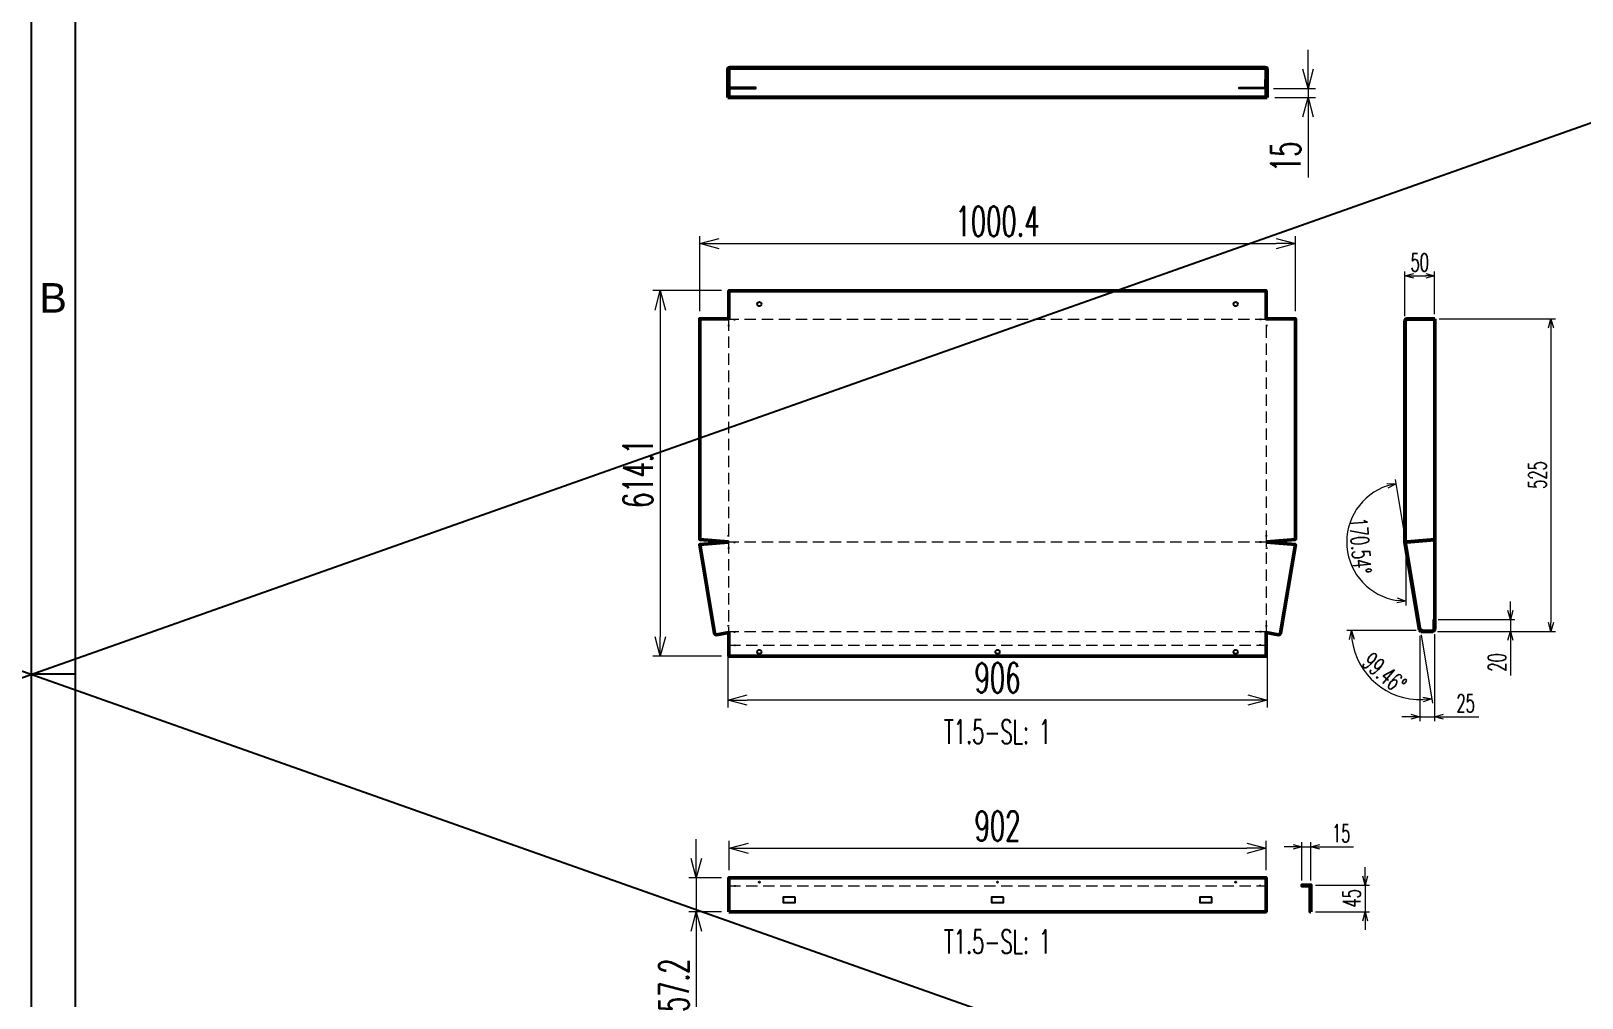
# Model space of a CAD drawing. Header units: millimetres. Extents: x -28296 to 1159, y -35880 to -26991.
# Drawn here: x -13568 to -10964, y -33820 to -32196 of the extents above; entities that cross this region are included whole.
import ezdxf
from ezdxf.enums import TextEntityAlignment as Align

# ---------------------------------------------------------------- set-up
doc = ezdxf.new("R2010")
doc.units = ezdxf.units.MM
doc.header["$LTSCALE"] = 3
doc.linetypes.add('DASHED', pattern=[19.05, 12.7, -6.35])
doc.linetypes.add('HIDDEN', pattern=[9.525, 6.35, -3.175])
doc.layers.add('@.DM. KÍCH THƯỚC', color=8, linetype='Continuous', lineweight=5, transparency=0.2)
for name, color, linetype in [('@.DM. NÉT CHÍNH', 7, 'Continuous'), ('@.TEXT', 7, 'Continuous'), ('@.VISIBLE', 7, 'Continuous')]:
    doc.layers.add(name, color=color, linetype=linetype)
for name, color, linetype, lineweight in [('@.DM. NÉT ĐỨT', 8, 'HIDDEN', 9), ('Hidden (ISO)', 7, 'DASHED', 35), ('Visible (ISO)', 7, 'Continuous', 50)]:
    doc.layers.add(name, color=color, linetype=linetype, lineweight=lineweight)
doc.styles.add('Ann_w01', font='romans.shx', dxfattribs={"width": 0.6, "bigfont": 'chineset.shx'})
doc.styles.add('Arial', font='arial.ttf')
doc.dimstyles.new('Dim 01_SC15', dxfattribs={"dimscale": 15, "dimtxt": 2, "dimasz": 1, "dimexe": 0.5, "dimexo": 0.5, "dimgap": 0.5, "dimtad": 1, "dimdec": 1, "dimzin": 12, "dimdsep": 46, "dimtxsty": 'Ann_w01', "dimblk": 'OPEN30', "dimcen": 1.5, "dimclrd": 6, "dimclre": 6, "dimclrt": 3, "dimazin": 3, "dimtm": 1e-09, "dimtfac": 1, "dimtdec": 1, "dimtmove": 0, "dimatfit": 3, "dimldrblk": 'OPEN30', "dimfxl": 1, "dimtolj": 1, "dimlwd": 20, "dimlwe": 20, "dimarcsym": 0})
doc.dimstyles.new('Dim 01_SC25', dxfattribs={"dimscale": 25, "dimtxt": 2, "dimasz": 1.3, "dimexe": 0.5, "dimexo": 0.5, "dimgap": 0.5, "dimtad": 1, "dimdec": 1, "dimzin": 12, "dimdsep": 46, "dimtxsty": 'Ann_w01', "dimblk": 'OPEN30', "dimcen": 1.5, "dimclrd": 6, "dimclre": 6, "dimclrt": 3, "dimadec": 1, "dimazin": 3, "dimtm": 1e-09, "dimtfac": 1, "dimtdec": 1, "dimtmove": 0, "dimatfit": 3, "dimldrblk": 'OPEN30', "dimfxl": 1, "dimtolj": 1, "dimlwd": 20, "dimlwe": 20, "dimarcsym": 0})

# ---------------------------------------------------------------- blocks, each defined once
blk = doc.blocks.new('_Open30')
at = {"color": 0, "linetype": 'ByBlock', "lineweight": -2}
for p, q in [((-1, 0.268), (0, 0)), ((0, 0), (-1, -0.268)), ((0, 0), (-1, 0))]:
    blk.add_line(p, q, dxfattribs=at)
blk = doc.blocks.new('*D2012')
at = {"layer": '@.DM. KÍCH THƯỚC', "color": 6, "lineweight": 20, "transparency": 16777216}
for p, q in [((-11203.6, -32679.7), (-11008.3, -32679.7)), ((-11015.8, -32694.7), (-11015.8, -33189.7)), ((-11206.6, -33204.7), (-11008.3, -33204.7))]:
    blk.add_line(p, q, dxfattribs=at)
at = {"layer": 'Defpoints', "color": 0, "transparency": 16777216}
for p in [(-11211.1, -32679.7), (-11214.1, -33204.7), (-11015.8, -33204.7)]:
    blk.add_point(p, dxfattribs=at)
at = {"layer": '@.DM. KÍCH THƯỚC', "color": 6, "lineweight": 20, "transparency": 16777216, "xscale": 15, "yscale": 15, "zscale": 15}
for p, rotation in [((-11015.8, -32679.7), 90), ((-11015.8, -33204.7), 270)]:
    blk.add_blockref('_Open30', p, dxfattribs=dict(at, rotation=rotation))
at = {"layer": '@.DM. KÍCH THƯỚC', "color": 3, "transparency": 16777216, "insert": (-11038.3, -32942.2), "char_height": 30, "attachment_point": 5, "rotation": 90, "style": 'Ann_w01'}
blk.add_mtext('\\A1;525', dxfattribs=at)
blk = doc.blocks.new('*D2013')
at = {"layer": '@.DM. KÍCH THƯỚC', "color": 6, "lineweight": 20, "transparency": 16777216}
for p, q in [((-11261.1, -32675.2), (-11261.1, -32600.1)), ((-11246.1, -32607.6), (-11226.1, -32607.6)), ((-11211.1, -32672.2), (-11211.1, -32600.1))]:
    blk.add_line(p, q, dxfattribs=at)
at = {"layer": 'Defpoints', "color": 0, "transparency": 16777216}
for p in [(-11211.1, -32607.6), (-11261.1, -32682.7), (-11211.1, -32679.7)]:
    blk.add_point(p, dxfattribs=at)
at = {"layer": '@.DM. KÍCH THƯỚC', "color": 6, "lineweight": 20, "transparency": 16777216, "xscale": 15, "yscale": 15, "zscale": 15, "rotation": 180}
blk.add_blockref('_Open30', (-11261.1, -32607.6), dxfattribs=at)
at = {"layer": '@.DM. KÍCH THƯỚC', "color": 6, "lineweight": 20, "transparency": 16777216, "xscale": 15, "yscale": 15, "zscale": 15}
blk.add_blockref('_Open30', (-11211.1, -32607.6), dxfattribs=at)
at = {"layer": '@.DM. KÍCH THƯỚC', "color": 3, "transparency": 16777216, "insert": (-11236.1, -32585.1), "char_height": 30, "attachment_point": 5, "style": 'Ann_w01'}
blk.add_mtext('\\A1;50', dxfattribs=at)
blk = doc.blocks.new('*D2014')
at = {"layer": '@.DM. KÍCH THƯỚC', "color": 6, "lineweight": 20, "transparency": 16777216}
for p, q in [((-11242.3, -33203.2), (-11358.5, -33203.2)), ((-11233.6, -33210.6), (-11214.5, -33325.2))]:
    blk.add_line(p, q, dxfattribs=at)
blk.add_arc((-11234.8, -33203.2), 116.2, 187.4025, 272.0599, dxfattribs=at)
at = {"layer": 'Defpoints', "color": 0, "transparency": 16777216}
for p in [(-11259.6, -33054.7), (-11235, -33202), (-11233.3, -33203.2), (-11214.1, -33203.2), (-11332.1, -33266.8)]:
    blk.add_point(p, dxfattribs=at)
at = {"layer": '@.DM. KÍCH THƯỚC', "color": 6, "lineweight": 20, "transparency": 16777216, "xscale": 15, "yscale": 15, "zscale": 15}
for p, rotation in [((-11351, -33203.2), 93.70122752307121), ((-11215.7, -33317.8), 5.761094684959164)]:
    blk.add_blockref('_Open30', p, dxfattribs=dict(at, rotation=rotation))
at = {"layer": '@.DM. KÍCH THƯỚC', "color": 3, "transparency": 16777216, "insert": (-11295.4, -33274.7), "char_height": 30, "attachment_point": 5, "rotation": 319.7312, "style": 'Ann_w01'}
blk.add_mtext('\\A1;99.46°', dxfattribs=at)
blk = doc.blocks.new('*D2015')
at = {"layer": '@.DM. KÍCH THƯỚC', "color": 6, "lineweight": 20, "transparency": 16777216}
for p, q in [((-11260.8, -33047.2), (-11277.1, -32949.4)), ((-11259.6, -33062.1), (-11259.6, -33161.3))]:
    blk.add_line(p, q, dxfattribs=at)
blk.add_arc((-11259.6, -33054.6), 99.2, 108.1356, 261.3267, dxfattribs=at)
at = {"layer": 'Defpoints', "color": 0, "transparency": 16777216}
for p in [(-11259.6, -32682.7), (-11350.4, -33014.8), (-11259.6, -33054.5), (-11259.6, -33054.7), (-11235, -33202)]:
    blk.add_point(p, dxfattribs=at)
at = {"layer": '@.DM. KÍCH THƯỚC', "color": 6, "lineweight": 20, "transparency": 16777216, "xscale": 15, "yscale": 15, "zscale": 15}
for p, rotation in [((-11275.9, -32956.8), 13.79895959702598), ((-11259.6, -33153.8), 355.6633626110017)]:
    blk.add_blockref('_Open30', p, dxfattribs=dict(at, rotation=rotation))
at = {"layer": '@.DM. KÍCH THƯỚC', "color": 3, "transparency": 16777216, "insert": (-11336, -33060.9), "char_height": 30, "attachment_point": 5, "rotation": 274.7312, "style": 'Ann_w01'}
blk.add_mtext('\\A1;170.54°', dxfattribs=at)
blk = doc.blocks.new('*D2016')
at = {"layer": '@.DM. KÍCH THƯỚC', "color": 6, "lineweight": 20, "transparency": 16777216}
for p, q in [((-12398.2, -33218), (-12398.2, -33332.7)), ((-11492.2, -33218), (-11492.2, -33332.7)), ((-11524.7, -33320.2), (-12365.7, -33320.2))]:
    blk.add_line(p, q, dxfattribs=at)
at = {"layer": 'Defpoints', "color": 0, "transparency": 16777216}
for p in [(-12398.2, -33205.5), (-11492.2, -33205.5), (-12398.2, -33320.2)]:
    blk.add_point(p, dxfattribs=at)
at = {"layer": '@.DM. KÍCH THƯỚC', "color": 6, "lineweight": 20, "transparency": 16777216, "xscale": 32.5, "yscale": 32.5, "zscale": 32.5, "rotation": 180}
blk.add_blockref('_Open30', (-12398.2, -33320.2), dxfattribs=at)
at = {"layer": '@.DM. KÍCH THƯỚC', "color": 6, "lineweight": 20, "transparency": 16777216, "xscale": 32.5, "yscale": 32.5, "zscale": 32.5}
blk.add_blockref('_Open30', (-11492.2, -33320.2), dxfattribs=at)
at = {"layer": '@.DM. KÍCH THƯỚC', "color": 3, "transparency": 16777216, "insert": (-11945.2, -33282.7), "char_height": 50, "attachment_point": 5, "style": 'Ann_w01'}
blk.add_mtext('\\A1;906', dxfattribs=at)
blk = doc.blocks.new('*D2019')
at = {"layer": '@.DM. KÍCH THƯỚC', "color": 6, "lineweight": 20, "transparency": 16777216}
for p, q in [((-11423.7, -32260.4), (-11423.7, -32227.9)), ((-11481.7, -32292.9), (-11411.2, -32292.9)), ((-11423.7, -32292.9), (-11423.7, -32307.9)), ((-11479.7, -32307.9), (-11411.2, -32307.9)), ((-11423.7, -32340.4), (-11423.7, -32442.2))]:
    blk.add_line(p, q, dxfattribs=at)
at = {"layer": 'Defpoints', "color": 0, "transparency": 16777216}
for p in [(-11494.2, -32292.9), (-11492.2, -32307.9), (-11423.7, -32307.9)]:
    blk.add_point(p, dxfattribs=at)
at = {"layer": '@.DM. KÍCH THƯỚC', "color": 6, "lineweight": 20, "transparency": 16777216, "xscale": 32.5, "yscale": 32.5, "zscale": 32.5}
for p, rotation in [((-11423.7, -32292.9), 270), ((-11423.7, -32307.9), 90)]:
    blk.add_blockref('_Open30', p, dxfattribs=dict(at, rotation=rotation))
at = {"layer": '@.DM. KÍCH THƯỚC', "color": 3, "transparency": 16777216, "insert": (-11461.2, -32407.6), "char_height": 50, "attachment_point": 5, "rotation": 90, "style": 'Ann_w01'}
blk.add_mtext('\\A1;15', dxfattribs=at)
blk = doc.blocks.new('*D2021')
at = {"layer": '@.DM. KÍCH THƯỚC', "color": 6, "lineweight": 20, "transparency": 16777216}
for p, q in [((-12396.2, -33606), (-12396.2, -33556.4)), ((-12363.7, -33568.9), (-11526.7, -33568.9)), ((-11494.2, -33606), (-11494.2, -33556.4))]:
    blk.add_line(p, q, dxfattribs=at)
at = {"layer": 'Defpoints', "color": 0, "transparency": 16777216}
for p in [(-11494.2, -33568.9), (-12396.2, -33618.5), (-11494.2, -33618.5)]:
    blk.add_point(p, dxfattribs=at)
at = {"layer": '@.DM. KÍCH THƯỚC', "color": 6, "lineweight": 20, "transparency": 16777216, "xscale": 32.5, "yscale": 32.5, "zscale": 32.5, "rotation": 180}
blk.add_blockref('_Open30', (-12396.2, -33568.9), dxfattribs=at)
at = {"layer": '@.DM. KÍCH THƯỚC', "color": 6, "lineweight": 20, "transparency": 16777216, "xscale": 32.5, "yscale": 32.5, "zscale": 32.5}
blk.add_blockref('_Open30', (-11494.2, -33568.9), dxfattribs=at)
at = {"layer": '@.DM. KÍCH THƯỚC', "color": 3, "transparency": 16777216, "insert": (-11945.2, -33531.4), "char_height": 50, "attachment_point": 5, "style": 'Ann_w01'}
blk.add_mtext('\\A1;902', dxfattribs=at)
blk = doc.blocks.new('*D2039')
at = {"layer": '@.DM. KÍCH THƯỚC', "color": 6, "lineweight": 20, "transparency": 16777216}
for p, q in [((-11084, -33169.7), (-11084, -33154.7)), ((-11205.1, -33184.7), (-11076.5, -33184.7)), ((-11084, -33184.7), (-11084, -33204.7)), ((-11206.6, -33204.7), (-11076.5, -33204.7)), ((-11084, -33219.7), (-11084, -33278.9))]:
    blk.add_line(p, q, dxfattribs=at)
at = {"layer": 'Defpoints', "color": 0, "transparency": 16777216}
for p in [(-11212.6, -33184.7), (-11214.1, -33204.7), (-11084, -33204.7)]:
    blk.add_point(p, dxfattribs=at)
at = {"layer": '@.DM. KÍCH THƯỚC', "color": 6, "lineweight": 20, "transparency": 16777216, "xscale": 15, "yscale": 15, "zscale": 15}
for p, rotation in [((-11084, -33184.7), 270), ((-11084, -33204.7), 90)]:
    blk.add_blockref('_Open30', p, dxfattribs=dict(at, rotation=rotation))
at = {"layer": '@.DM. KÍCH THƯỚC', "color": 3, "transparency": 16777216, "insert": (-11106.5, -33256.8), "char_height": 30, "attachment_point": 5, "rotation": 90, "style": 'Ann_w01'}
blk.add_mtext('\\A1;20', dxfattribs=at)
blk = doc.blocks.new('*D2040')
at = {"layer": '@.DM. KÍCH THƯỚC', "color": 6, "lineweight": 20, "transparency": 16777216}
for p, q in [((-11211.1, -33209.2), (-11211.1, -33355.5)), ((-11236.1, -33212.2), (-11236.1, -33355.5)), ((-11251.1, -33348), (-11266.1, -33348)), ((-11236.1, -33348), (-11211.1, -33348)), ((-11196.1, -33348), (-11136.9, -33348))]:
    blk.add_line(p, q, dxfattribs=at)
at = {"layer": 'Defpoints', "color": 0, "transparency": 16777216}
for p in [(-11236.1, -33204.7), (-11211.1, -33201.7), (-11211.1, -33348)]:
    blk.add_point(p, dxfattribs=at)
at = {"layer": '@.DM. KÍCH THƯỚC', "color": 6, "lineweight": 20, "transparency": 16777216, "xscale": 15, "yscale": 15, "zscale": 15}
blk.add_blockref('_Open30', (-11236.1, -33348), dxfattribs=at)
at = {"layer": '@.DM. KÍCH THƯỚC', "color": 6, "lineweight": 20, "transparency": 16777216, "xscale": 15, "yscale": 15, "zscale": 15, "rotation": 180}
blk.add_blockref('_Open30', (-11211.1, -33348), dxfattribs=at)
at = {"layer": '@.DM. KÍCH THƯỚC', "color": 3, "transparency": 16777216, "insert": (-11159, -33325.5), "char_height": 30, "attachment_point": 5, "style": 'Ann_w01'}
blk.add_mtext('\\A1;25', dxfattribs=at)
blk = doc.blocks.new('*D2059')
at = {"layer": '@.VISIBLE', "color": 6, "lineweight": 20, "transparency": 16777216}
for p, q in [((-12445.4, -32667.2), (-12445.4, -32541)), ((-12412.9, -32553.5), (-11477.5, -32553.5)), ((-11445, -32667.2), (-11445, -32541))]:
    blk.add_line(p, q, dxfattribs=at)
at = {"layer": 'Defpoints', "color": 0, "transparency": 16777216}
for p in [(-11445, -32553.5), (-12445.4, -32679.7), (-11445, -32679.7)]:
    blk.add_point(p, dxfattribs=at)
at = {"layer": '@.VISIBLE', "color": 6, "lineweight": 20, "transparency": 16777216, "xscale": 32.5, "yscale": 32.5, "zscale": 32.5, "rotation": 180}
blk.add_blockref('_Open30', (-12445.4, -32553.5), dxfattribs=at)
at = {"layer": '@.VISIBLE', "color": 6, "lineweight": 20, "transparency": 16777216, "xscale": 32.5, "yscale": 32.5, "zscale": 32.5}
blk.add_blockref('_Open30', (-11445, -32553.5), dxfattribs=at)
at = {"layer": '@.VISIBLE', "color": 3, "transparency": 16777216, "insert": (-11945.2, -32516), "char_height": 50, "attachment_point": 5, "style": 'Ann_w01'}
blk.add_mtext('\\A1;1000.4', dxfattribs=at)
blk = doc.blocks.new('*D2060')
at = {"layer": '@.VISIBLE', "color": 6, "lineweight": 20, "transparency": 16777216}
for p, q in [((-12408.7, -32632.5), (-12524.1, -32632.5)), ((-12511.6, -32665), (-12511.6, -33214.1)), ((-12408.7, -33246.6), (-12524.1, -33246.6))]:
    blk.add_line(p, q, dxfattribs=at)
at = {"layer": 'Defpoints', "color": 0, "transparency": 16777216}
for p in [(-12396.2, -32632.5), (-12511.6, -33246.6), (-12396.2, -33246.6)]:
    blk.add_point(p, dxfattribs=at)
at = {"layer": '@.VISIBLE', "color": 6, "lineweight": 20, "transparency": 16777216, "xscale": 32.5, "yscale": 32.5, "zscale": 32.5}
for p, rotation in [((-12511.6, -32632.5), 90), ((-12511.6, -33246.6), 270)]:
    blk.add_blockref('_Open30', p, dxfattribs=dict(at, rotation=rotation))
at = {"layer": '@.VISIBLE', "color": 3, "transparency": 16777216, "insert": (-12549.1, -32939.6), "char_height": 50, "attachment_point": 5, "rotation": 90, "style": 'Ann_w01'}
blk.add_mtext('\\A1;614.1', dxfattribs=at)
blk = doc.blocks.new('*D2061')
at = {"layer": '@.VISIBLE', "color": 6, "lineweight": 20, "transparency": 16777216}
for p, q in [((-12451.2, -33586), (-12451.2, -33553.5)), ((-12408.7, -33618.5), (-12463.7, -33618.5)), ((-12451.2, -33618.5), (-12451.2, -33675.7)), ((-12408.7, -33675.7), (-12463.7, -33675.7)), ((-12451.2, -33708.2), (-12451.2, -33857.2))]:
    blk.add_line(p, q, dxfattribs=at)
at = {"layer": 'Defpoints', "color": 0, "transparency": 16777216}
for p in [(-12396.2, -33618.5), (-12451.2, -33675.7), (-12396.2, -33675.7)]:
    blk.add_point(p, dxfattribs=at)
at = {"layer": '@.VISIBLE', "color": 6, "lineweight": 20, "transparency": 16777216, "xscale": 32.5, "yscale": 32.5, "zscale": 32.5}
for p, rotation in [((-12451.2, -33618.5), 270), ((-12451.2, -33675.7), 90)]:
    blk.add_blockref('_Open30', p, dxfattribs=dict(at, rotation=rotation))
at = {"layer": '@.VISIBLE', "color": 3, "transparency": 16777216, "insert": (-12488.7, -33799), "char_height": 50, "attachment_point": 5, "rotation": 90, "style": 'Ann_w01'}
blk.add_mtext('\\A1;57.2', dxfattribs=at)
blk = doc.blocks.new('*D2063')
at = {"layer": '@.DM. KÍCH THƯỚC', "color": 6, "lineweight": 20, "transparency": 16777216}
for p, q in [((-11327.9, -33615.7), (-11327.9, -33600.7)), ((-11411.4, -33630.7), (-11320.4, -33630.7)), ((-11327.9, -33630.7), (-11327.9, -33675.7)), ((-11411.4, -33675.7), (-11320.4, -33675.7)), ((-11327.9, -33690.7), (-11327.9, -33705.7))]:
    blk.add_line(p, q, dxfattribs=at)
at = {"layer": 'Defpoints', "color": 0, "transparency": 16777216}
for p in [(-11418.9, -33630.7), (-11418.9, -33675.7), (-11327.9, -33675.7)]:
    blk.add_point(p, dxfattribs=at)
at = {"layer": '@.DM. KÍCH THƯỚC', "color": 6, "lineweight": 20, "transparency": 16777216, "xscale": 15, "yscale": 15, "zscale": 15}
for p, rotation in [((-11327.9, -33630.7), 270), ((-11327.9, -33675.7), 90)]:
    blk.add_blockref('_Open30', p, dxfattribs=dict(at, rotation=rotation))
at = {"layer": '@.DM. KÍCH THƯỚC', "color": 3, "transparency": 16777216, "insert": (-11350.4, -33653.2), "char_height": 30, "attachment_point": 5, "rotation": 90, "style": 'Ann_w01'}
blk.add_mtext('\\A1;45', dxfattribs=at)
blk = doc.blocks.new('*D2064')
at = {"layer": '@.DM. KÍCH THƯỚC', "color": 6, "lineweight": 20, "transparency": 16777216}
for p, q in [((-11448.9, -33566.5), (-11463.9, -33566.5)), ((-11433.9, -33623.2), (-11433.9, -33559)), ((-11433.9, -33566.5), (-11418.9, -33566.5)), ((-11418.9, -33623.2), (-11418.9, -33559)), ((-11403.9, -33566.5), (-11347.3, -33566.5))]:
    blk.add_line(p, q, dxfattribs=at)
at = {"layer": 'Defpoints', "color": 0, "transparency": 16777216}
for p in [(-11418.9, -33566.5), (-11433.9, -33630.7), (-11418.9, -33630.7)]:
    blk.add_point(p, dxfattribs=at)
at = {"layer": '@.DM. KÍCH THƯỚC', "color": 6, "lineweight": 20, "transparency": 16777216, "xscale": 15, "yscale": 15, "zscale": 15}
blk.add_blockref('_Open30', (-11433.9, -33566.5), dxfattribs=at)
at = {"layer": '@.DM. KÍCH THƯỚC', "color": 6, "lineweight": 20, "transparency": 16777216, "xscale": 15, "yscale": 15, "zscale": 15, "rotation": 180}
blk.add_blockref('_Open30', (-11418.9, -33566.5), dxfattribs=at)
at = {"layer": '@.DM. KÍCH THƯỚC', "color": 3, "transparency": 16777216, "insert": (-11368.1, -33544), "char_height": 30, "attachment_point": 5, "style": 'Ann_w01'}
blk.add_mtext('\\A1;15', dxfattribs=at)
blk = doc.blocks.new('Lo chu nhat')
at = {"layer": '@.VISIBLE', "color": 6}
blk.add_lwpolyline([(-10, -4.5), (10, -4.5), (10, 4.5), (-10, 4.5)], close=True, dxfattribs=at)
blk = doc.blocks.new('Dau chan')
at = {"layer": '@.VISIBLE', "color": 1}
blk.add_line((-1, 0), (1, 0), dxfattribs=at)
blk = doc.blocks.new('KHUNG BAN VE (Made by Tung)')
at = {"layer": '@.VISIBLE', "color": 8}
blk.add_line((3, 105), (0, 105), dxfattribs=at)
for points in [[(0, 0), (297, 0), (297, 210), (0, 210)], [(3, 3), (294, 3), (294, 207), (3, 207)]]:
    blk.add_lwpolyline(points, close=True, dxfattribs=at)
at = {"layer": '@.TEXT', "color": 1, "style": 'Arial'}
blk.add_text('B', height=2, dxfattribs=at).set_placement((1.5, 130.5), align=Align.MIDDLE_CENTER)
for tag, height, p in [('DESIGNER_NAME', 2, (38, 15.5)), ('PROJECT_CODE', 2, (258.5, 15.5)), ('SCALE', 2, (289, 15.5)), ('APPROVED_NAME', 2, (38, 10.5)), ('CUSTOMER_NAME', 2, (258.5, 10.5)), ('PAGE', 2, (289, 10.5)), ('DRAWING_NAME', 4, (173, 8)), ('TOTAL', 2, (289, 5.5))]:
    blk.add_attdef(tag, text='', height=height, dxfattribs=at).set_placement(p, align=Align.MIDDLE_CENTER)

msp = doc.modelspace()

# ---------------------------------------------------------------- linework, layer by layer
at = {"layer": '@.DM. NÉT CHÍNH'}
for p, q in [((-12396.23, -32679.74), (-12396.23, -32681.14)), ((-11494.23, -32679.74), (-11494.23, -32681.14)), ((-12396.83, -33054.36), (-12396.83, -33054.95)), ((-11493.63, -33054.36), (-11493.63, -33054.95)), ((-12396.23, -33206.78), (-12396.23, -33205.54)), ((-11494.23, -33206.78), (-11494.23, -33205.54))]:
    msp.add_line(p, q, dxfattribs=at)
at = {"layer": '@.DM. NÉT CHÍNH', "color": 6}
for points in [[(-12396.23, -32277.91), (-12396.23, -32292.91), (-12351.23, -32292.91), (-12351.23, -32291.41), (-12394.73, -32291.41), (-12394.73, -32277.91)], [(-11494.23, -32277.91), (-11494.23, -32292.91), (-11539.23, -32292.91), (-11539.23, -32291.41), (-11495.73, -32291.41), (-11495.73, -32277.91)]]:
    msp.add_lwpolyline(points, close=True, dxfattribs=at)
at = {"layer": '@.DM. NÉT CHÍNH'}
for centre, radius in [((-12345.23, -32655.04), 3.5), ((-11545.23, -32655.04), 3.5), ((-12345.23, -33239.13), 3.5), ((-11945.23, -33239.13), 3.5), ((-11545.23, -33239.13), 3.5), ((-12345.23, -33626.04), 1), ((-11945.23, -33626.04), 1), ((-11545.23, -33626.04), 1)]:
    msp.add_circle(centre, radius, dxfattribs=at)
at = {"layer": '@.DM. NÉT ĐỨT'}
for p, q in [((-12396.83, -32681.14), (-12396.83, -33054.36)), ((-11493.63, -32681.14), (-12396.83, -32681.14)), ((-11493.63, -33054.36), (-11493.63, -32681.14)), ((-11493.63, -33054.66), (-12396.83, -33054.66)), ((-12396.83, -33054.95), (-12396.83, -33205.54)), ((-11493.63, -33205.54), (-11493.63, -33054.95)), ((-11493.63, -33205.54), (-12396.83, -33205.54)), ((-12396.23, -33228.03), (-11494.23, -33228.03)), ((-12396.23, -33632.14), (-11494.23, -33632.14))]:
    msp.add_line(p, q, dxfattribs=at)
at = {"layer": '@.VISIBLE'}
for p, q in [((-20932.38, -30673.43), (-6204.53, -35880.25)), ((-20932.38, -35880.25), (-6204.53, -30673.43))]:
    msp.add_line(p, q, dxfattribs=at)
at = {"layer": 'Hidden (ISO)', "ltscale": 2.03769}
for p, q in [((-12397.16, -32260.95), (-12398.23, -32260.95)), ((-11493.3, -32260.95), (-11492.23, -32260.95))]:
    msp.add_line(p, q, dxfattribs=at)
at = {"layer": 'Hidden (ISO)', "ltscale": 0.817774}
for p, q in [((-12396.73, -32260.95), (-12397.16, -32260.95)), ((-11493.73, -32260.95), (-11493.3, -32260.95))]:
    msp.add_line(p, q, dxfattribs=at)
at = {"layer": 'Hidden (ISO)', "ltscale": 25.450474}
msp.add_line((-12395.23, -32259.41), (-11495.23, -32259.41), dxfattribs=at)
at = {"layer": 'Hidden (ISO)', "ltscale": 2.855563}
for p, q in [((-12396.73, -32284.41), (-12398.23, -32284.41)), ((-12396.73, -32285.45), (-12398.23, -32285.45)), ((-12396.73, -32285.95), (-12398.23, -32285.95)), ((-12396.73, -32286.41), (-12398.23, -32286.41)), ((-12395.23, -32283.97), (-12395.23, -32282.49)), ((-11495.23, -32283.97), (-11495.23, -32282.49)), ((-11492.23, -32284.41), (-11493.73, -32284.41)), ((-11493.73, -32285.45), (-11492.23, -32285.45)), ((-11493.73, -32285.95), (-11492.23, -32285.95)), ((-11492.23, -32286.41), (-11493.73, -32286.41)), ((-11212.57, -33184.74), (-11211.07, -33184.74))]:
    msp.add_line(p, q, dxfattribs=at)
at = {"layer": 'Hidden (ISO)', "ltscale": 1.903676}
for p, q in [((-12395.23, -32285.45), (-12396.23, -32285.45)), ((-11495.23, -32285.45), (-11494.23, -32285.45))]:
    msp.add_line(p, q, dxfattribs=at)
at = {"layer": 'Hidden (ISO)', "ltscale": 4.013957}
for p, q in [((-12395.23, -32285.45), (-12395.23, -32283.97)), ((-11495.23, -32285.45), (-11495.23, -32283.97))]:
    msp.add_line(p, q, dxfattribs=at)
at = {"layer": 'Hidden (ISO)', "ltscale": 25.347342}
msp.add_line((-12396.23, -32306.41), (-11494.23, -32306.41), dxfattribs=at)
at = {"layer": 'Hidden (ISO)', "ltscale": 25.318857}
msp.add_line((-11259.57, -33054.49), (-11259.57, -32682.74), dxfattribs=at)
at = {"layer": 'Hidden (ISO)', "ltscale": 25.252525}
msp.add_line((-11211.07, -32681.24), (-11258.07, -32681.24), dxfattribs=at)
at = {"layer": 'Hidden (ISO)', "ltscale": 25.780499}
msp.add_line((-11235.01, -33201.99), (-11259.55, -33054.74), dxfattribs=at)
at = {"layer": 'Hidden (ISO)', "ltscale": 26.595745}
msp.add_line((-11212.57, -33201.74), (-11212.57, -33184.74), dxfattribs=at)
at = {"layer": 'Hidden (ISO)', "ltscale": 23.221251}
msp.add_line((-11233.28, -33203.24), (-11214.07, -33203.24), dxfattribs=at)
at = {"layer": 'Hidden (ISO)', "ltscale": 4.485566}
msp.add_arc((-11214.07, -33201.74), 1.5, 270, 0, dxfattribs=at)
at = {"layer": 'Hidden (ISO)', "ltscale": 2.990344}
for centre, major_axis, start_param, end_param in [((-12395.23, -32285.45), (-3, 0), 5.7595865, 6.2831853), ((-12395.23, -32285.45), (-3, 0), 5.2359878, 5.7595865), ((-12395.23, -32285.45), (-3, 0), 4.712389, 5.2359878), ((-11495.23, -32285.45), (3, 0), 1.0471976, 1.5707963), ((-11495.23, -32285.45), (3, 0), 0.5235988, 1.0471976), ((-11495.23, -32285.45), (3, 0), 0, 0.5235988)]:
    msp.add_ellipse(centre, major_axis=major_axis, ratio=0.9863939, start_param=start_param, end_param=end_param, dxfattribs=at)
at = {"layer": 'Hidden (ISO)', "ltscale": 2.083756}
for centre, major_axis, start_param, end_param in [((-12395.23, -32285.45), (1.5, 0), 1.5707963, 2.300524), ((-11495.23, -32285.45), (-1.5, 0), 3.9826613, 4.712389)]:
    msp.add_ellipse(centre, major_axis=major_axis, ratio=0.9863939, start_param=start_param, end_param=end_param, dxfattribs=at)
at = {"layer": 'Hidden (ISO)', "ltscale": 5.979705}
for points in [[(-12398.23, -32260.95), (-12398.23, -32259.91), (-12397.64, -32258.88), (-12396.73, -32258.36)], [(-11492.23, -32260.95), (-11492.23, -32259.91), (-11492.82, -32258.88), (-11493.73, -32258.36)]]:
    msp.add_open_spline(points, degree=3, dxfattribs=at)
at = {"layer": 'Hidden (ISO)', "ltscale": 2.994269}
for points in [[(-12396.73, -32258.36), (-12396.28, -32258.1), (-12395.75, -32257.95), (-12395.23, -32257.95)], [(-11493.73, -32258.36), (-11494.18, -32258.1), (-11494.71, -32257.95), (-11495.23, -32257.95)]]:
    msp.add_open_spline(points, degree=3, dxfattribs=at)
at = {"layer": 'Visible (ISO)'}
for p, q in [((-12398.23, -32260.91), (-12398.23, -32307.91)), ((-12396.73, -32260.91), (-12398.23, -32260.91)), ((-12396.73, -32307.91), (-12396.73, -32260.91)), ((-12396.23, -32260.91), (-12396.23, -32307.91)), ((-12396.23, -32260.91), (-12395.23, -32260.91)), ((-12395.23, -32257.91), (-12395.23, -32260.91)), ((-11495.23, -32257.91), (-12395.23, -32257.91)), ((-11495.23, -32257.91), (-11495.23, -32260.91)), ((-11494.23, -32260.91), (-11495.23, -32260.91)), ((-11494.23, -32260.91), (-11494.23, -32307.91)), ((-11493.73, -32260.91), (-11492.23, -32260.91)), ((-11493.73, -32307.91), (-11493.73, -32260.91)), ((-11492.23, -32260.91), (-11492.23, -32307.91)), ((-12398.23, -32307.91), (-12396.73, -32307.91)), ((-11494.23, -32307.91), (-12396.23, -32307.91)), ((-11492.23, -32307.91), (-11493.73, -32307.91)), ((-11261.07, -32682.74), (-11260.67, -32682.74)), ((-11261.07, -32682.74), (-11261.07, -33054.49)), ((-11260.67, -32682.74), (-11259.57, -32682.74)), ((-11259.57, -32682.74), (-11258.07, -32682.74)), ((-11258.07, -32679.74), (-11211.07, -32679.74)), ((-11258.07, -32682.74), (-11258.07, -32679.74)), ((-11211.07, -33050.35), (-11211.07, -32679.74)), ((-11261.07, -33054.49), (-11259.59, -33054.49)), ((-11259.59, -33054.49), (-11259.57, -33054.49)), ((-11258.07, -33054.24), (-11211.07, -33050.35)), ((-11211.07, -33050.85), (-11258.03, -33054.74)), ((-11211.07, -33201.74), (-11211.07, -33050.85)), ((-11259.57, -33054.74), (-11261.03, -33054.98)), ((-11261.03, -33054.98), (-11236.49, -33202.23)), ((-11259.55, -33054.74), (-11259.57, -33054.74)), ((-11236.09, -33202.17), (-11236.49, -33202.23)), ((-11235.01, -33201.99), (-11236.09, -33202.17)), ((-11233.53, -33201.74), (-11235.01, -33201.99)), ((-11233.03, -33204.74), (-11233.53, -33201.74)), ((-11233.53, -33203.24), (-11233.28, -33203.24)), ((-11233.53, -33204.74), (-11233.53, -33203.24)), ((-11233.53, -33204.74), (-11214.07, -33204.74)), ((-11233.03, -33204.74), (-11233.53, -33204.74))]:
    msp.add_line(p, q, dxfattribs=at)
msp.add_lwpolyline([(-11493.63, -33054.37), (-11445.03, -33050.35), (-11445.03, -32679.74), (-11494.23, -32679.74), (-11494.23, -32632.54), (-12396.23, -32632.54), (-12396.23, -32679.74), (-12445.43, -32679.74), (-12445.43, -33050.35), (-12396.83, -33054.37)], dxfattribs=at)
msp.add_lwpolyline([(-12396.83, -33054.95), (-12445.39, -33058.96), (-12420.58, -33207.8, 0.4142136), (-12417.13, -33210.26), (-12396.23, -33206.78), (-12396.23, -33246.63), (-11494.23, -33246.63), (-11494.23, -33206.78), (-11473.33, -33210.26, 0.4142136), (-11469.88, -33207.8), (-11445.07, -33058.96), (-11493.63, -33054.95)], format="xyb", dxfattribs=at)
for points in [[(-12396.23, -33675.74), (-11494.23, -33675.74), (-11494.23, -33618.54), (-12396.23, -33618.54)], [(-11418.86, -33675.74), (-11418.86, -33630.74), (-11433.86, -33630.74), (-11433.86, -33632.24), (-11420.36, -33632.24), (-11420.36, -33675.74)]]:
    msp.add_lwpolyline(points, close=True, dxfattribs=at)
for centre, radius, start, end in [((-12395.23, -32260.91), 3, 150, 180), ((-12395.23, -32260.91), 3, 120, 150), ((-12395.23, -32260.91), 3, 90, 120), ((-12395.23, -32260.91), 1.5, 90, 180), ((-11495.23, -32260.91), 3, 60, 90), ((-11495.23, -32260.91), 1.5, 0, 90), ((-11495.23, -32260.91), 3, 30, 60), ((-11495.23, -32260.91), 3, 0, 30), ((-11258.07, -32682.74), 3, 90, 180), ((-11258.07, -32682.74), 1.5, 90, 180), ((-11258.07, -33054.49), 3, 180, 189.46232), ((-11258.07, -33054.49), 1.5, 180, 189.46232), ((-11233.53, -33201.74), 3, 189.46232, 270), ((-11233.53, -33201.74), 1.5, 189.46232, 270), ((-11214.07, -33201.74), 3, 270, 0)]:
    msp.add_arc(centre, radius, start, end, dxfattribs=at)
for centre, major_axis, start_param, end_param in [((-12395.23, -32285.45), (-1.5, 0), 5.4421166, 6.2831853), ((-11495.23, -32285.45), (1.5, 0), 0, 0.8410687)]:
    msp.add_ellipse(centre, major_axis=major_axis, ratio=0.9863939, start_param=start_param, end_param=end_param, dxfattribs=at)
for points in [[(-12395.23, -32259.43), (-12395.84, -32259.44), (-12396.43, -32259.86), (-12396.64, -32260.43), (-12396.7, -32260.6), (-12396.73, -32260.77), (-12396.73, -32260.95)], [(-11495.23, -32259.43), (-11494.62, -32259.44), (-11494.03, -32259.86), (-11493.82, -32260.43), (-11493.76, -32260.6), (-11493.73, -32260.77), (-11493.73, -32260.95)], [(-11259.57, -33054.49), (-11259.57, -33054.43), (-11259.16, -33054.36), (-11258.59, -33054.3), (-11258.42, -33054.28), (-11258.25, -33054.26), (-11258.07, -33054.24)], [(-11259.55, -33054.74), (-11259.54, -33054.8), (-11259.12, -33054.8), (-11258.55, -33054.77), (-11258.38, -33054.76), (-11258.21, -33054.75), (-11258.03, -33054.74)]]:
    msp.add_open_spline(points, degree=3, knots=[0, 0, 0, 0, 1.2205093, 1.2205093, 1.2205093, 1.5707963, 1.5707963, 1.5707963, 1.5707963], dxfattribs=at)
for points in [[(-11261.07, -33054.49), (-11261.07, -33054.46), (-11260.93, -33054.43), (-11260.67, -33054.41)], [(-11260.67, -33054.41), (-11260.15, -33054.35), (-11259.12, -33054.3), (-11258.07, -33054.24)], [(-11260.62, -33055), (-11260.88, -33055.02), (-11261.03, -33055.01), (-11261.03, -33054.98)], [(-11258.03, -33054.74), (-11259.07, -33054.85), (-11260.1, -33054.97), (-11260.62, -33055)]]:
    msp.add_open_spline(points, degree=3, dxfattribs=at)

# ---------------------------------------------------------------- block references
at = {"layer": '@.VISIBLE', "xscale": 24.79435096761154, "yscale": 24.79435096761154, "zscale": 24.79435096761154}
msp.add_blockref('KHUNG BAN VE (Made by Tung)', (-13568.45, -35880.25), dxfattribs=at)
at = {"layer": '@.VISIBLE'}
for p in [(-12386.83, -32681.14), (-12386.83, -33054.66), (-12386.83, -33205.54), (-12386.23, -33228.03), (-12386.23, -33632.14)]:
    msp.add_blockref('Dau chan', p, dxfattribs=at)
at = {"layer": '@.VISIBLE', "xscale": -1}
for p in [(-11503.63, -32681.14), (-11503.63, -33054.66), (-11503.63, -33205.54), (-11504.23, -33228.03), (-11504.23, -33632.14)]:
    msp.add_blockref('Dau chan', p, dxfattribs=at)
for p, rotation in [((-12396.83, -32691.14), 90), ((-11493.63, -33044.36), 270), ((-12396.83, -33064.95), 90), ((-11493.63, -33195.54), 270)]:
    msp.add_blockref('Dau chan', p, dxfattribs=dict(at, rotation=rotation))
at = {"layer": '@.VISIBLE'}
for name, p, rotation in [('Dau chan', (-11493.63, -32691.14), 270), ('Dau chan', (-12396.83, -33044.36), 90), ('Dau chan', (-11493.63, -33064.95), 270), ('Dau chan', (-12396.83, -33195.54), 90), ('Lo chu nhat', (-12295.23, -33655.74), 180), ('Lo chu nhat', (-11945.23, -33655.74), 180), ('Lo chu nhat', (-11595.23, -33655.74), 180)]:
    msp.add_blockref(name, p, dxfattribs=dict(at, rotation=rotation))

# ---------------------------------------------------------------- texts
at = {"layer": '@.DM. NÉT CHÍNH', "color": 1, "style": 'Ann_w01', "width": 0.6}
for p in [(-11945.23, -33373.34), (-11945.23, -33725.74)]:
    msp.add_text('T1.5-SL: 1', height=40, dxfattribs=at).set_placement(p, align=Align.MIDDLE_CENTER)

# ---------------------------------------------------------------- dimensions: what is measured, and where the dimension line sits
at = {"layer": '@.DM. KÍCH THƯỚC'}
for base, p1, p2, dimstyle, picture, middle in [((-11423.65, -32307.91), (-11494.23, -32292.91), (-11492.23, -32307.91), 'Dim 01_SC25', '*D2019', (-11461.15, -32407.55)), ((-11015.76, -33204.74), (-11211.07, -32679.74), (-11214.07, -33204.74), 'Dim 01_SC15', '*D2012', (-11038.26, -32942.24)), ((-11084.05, -33204.74), (-11212.57, -33184.74), (-11214.07, -33204.74), 'Dim 01_SC15', '*D2039', (-11106.55, -33256.81)), ((-11327.86, -33675.74), (-11418.86, -33630.74), (-11418.86, -33675.74), 'Dim 01_SC15', '*D2063', (-11350.36, -33653.24))]:
    dim = msp.add_linear_dim(base=base, p1=p1, p2=p2, angle=90, dimstyle=dimstyle, dxfattribs=at)
    dim.commit()
    dim.dimension.update_dxf_attribs({"geometry": picture, "text_midpoint": middle})
for base, p1, p2, dimstyle, picture, middle in [((-11211.07, -32607.58), (-11261.07, -32682.74), (-11211.07, -32679.74), 'Dim 01_SC15', '*D2013', (-11236.07, -32585.08)), ((-12398.23, -33320.19), (-11492.23, -33205.54), (-12398.23, -33205.54), 'Dim 01_SC25', '*D2016', (-11945.23, -33282.69)), ((-11211.07, -33347.96), (-11236.07, -33204.74), (-11211.07, -33201.74), 'Dim 01_SC15', '*D2040', (-11159, -33325.46)), ((-11494.23, -33568.92), (-12396.23, -33618.54), (-11494.23, -33618.54), 'Dim 01_SC25', '*D2021', (-11945.23, -33531.42)), ((-11418.86, -33566.5), (-11433.86, -33630.74), (-11418.86, -33630.74), 'Dim 01_SC15', '*D2064', (-11368.08, -33544))]:
    dim = msp.add_linear_dim(base=base, p1=p1, p2=p2, dimstyle=dimstyle, dxfattribs=at)
    dim.commit()
    dim.dimension.update_dxf_attribs({"geometry": picture, "text_midpoint": middle})
for base, line1, picture, middle in [((-11350.4, -33014.76), ((-11259.57, -33054.49), (-11259.57, -32682.74)), '*D2015', (-11336, -33060.94)), ((-11332.07, -33266.78), ((-11233.28, -33203.24), (-11214.07, -33203.24)), '*D2014', (-11295.35, -33274.72))]:
    dim = msp.add_angular_dim_2l(base=base, line1=line1, line2=((-11235.01, -33201.99), (-11259.55, -33054.74)), dimstyle='Dim 01_SC15', dxfattribs=at)
    dim.commit()
    dim.dimension.update_dxf_attribs({"geometry": picture, "text_midpoint": middle})
at = {"layer": '@.VISIBLE'}
dim = msp.add_linear_dim(base=(-11445.03, -32553.49), p1=(-12445.43, -32679.74), p2=(-11445.03, -32679.74), dimstyle='Dim 01_SC25', dxfattribs=at)
dim.commit()
dim.dimension.update_dxf_attribs({"geometry": '*D2059', "text_midpoint": (-11945.23, -32515.99)})
for base, p1, p2, picture, middle in [((-12511.64, -33246.63), (-12396.23, -32632.54), (-12396.23, -33246.63), '*D2060', (-12549.14, -32939.58)), ((-12451.18, -33675.74), (-12396.23, -33618.54), (-12396.23, -33675.74), '*D2061', (-12488.68, -33798.95))]:
    dim = msp.add_linear_dim(base=base, p1=p1, p2=p2, angle=90, dimstyle='Dim 01_SC25', dxfattribs=at)
    dim.commit()
    dim.dimension.update_dxf_attribs({"geometry": picture, "text_midpoint": middle})

doc.saveas('drawing.dxf')
